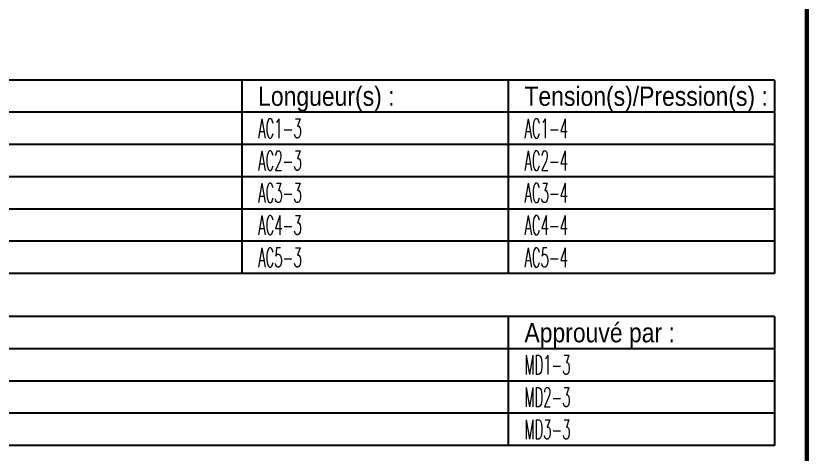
# Model space of a CAD drawing. Header units: millimetres. Extents: x 0 to 200, y 0 to 287.
# Drawn here: x 77.4 to 200.4, y 65.3 to 133.3 of the extents above; entities that cross this region are included whole.
import ezdxf

# ---------------------------------------------------------------- set-up
doc = ezdxf.new("R2010")
doc.units = ezdxf.units.MM
doc.layers.get('0').update_dxf_attribs({"linetype": 'CONTINUOUS'})
doc.styles.add('Cartouche', font='ARIAL.TTF', dxfattribs={"width": 0.85})
doc.styles.get("Standard").update_dxf_attribs({"font": 'romans.shx', "width": 0.85})

msp = doc.modelspace()

# ---------------------------------------------------------------- linework, layer by layer
at = {"color": 7}
for p, q in [((195.0009155518487, 123.3200000000001), (4.999999999999773, 123.3200000000001)), ((195.0009155518489, 123.3200000000001), (195.0009155518491, 93.32000000000005)), ((195.0009155518487, 118.3200000000001), (4.999999999999773, 118.3200000000001)), ((195.0009155518487, 113.3200000000001), (4.999999999999773, 113.3200000000001)), ((195.0009155518487, 108.3200000000001), (4.999999999999773, 108.3200000000001)), ((195.0009155518487, 103.3200000000001), (4.999999999999773, 103.3200000000001)), ((195.0009155518489, 98.32000000000005), (5, 98.32000000000005)), ((195.0009155518489, 93.32000000000005), (5, 93.32000000000005)), ((195.0009155518489, 86.66000000000003), (5, 86.66000000000003)), ((195.0009155518491, 86.66000000000003), (195.0009155518494, 66.66000000000008)), ((195.0009155518489, 81.66000000000008), (5, 81.66000000000008)), ((195.0009155518489, 76.66000000000008), (5, 76.66000000000003)), ((195.0009155518489, 71.66000000000003), (5, 71.66000000000008)), ((195.0009155518489, 66.66000000000008), (5, 66.66000000000008))]:
    msp.add_line(p, q, dxfattribs=at)
at = {"color": 7, "const_width": 0.6981827898422182}
msp.add_lwpolyline([(0, 0), (0, 287.0049438353163), (200.0009155518491, 287.0049438353163), (200.0009155518491, 0), (200.0009155518491, 0)], close=True, dxfattribs=at)
at = {"color": 7, "flags": 128}
for points in [[(112.4818954525686, 123.3200000000001), (112.4818954525686, 93.32000000000005)], [(153.7414055022089, 123.3200000000001), (153.7414055022089, 93.32000000000005)], [(153.7414055022091, 86.66000000000003), (153.7414055022091, 66.66000000000008)]]:
    msp.add_lwpolyline(points, dxfattribs=at)

# ---------------------------------------------------------------- texts
at = {"color": 7, "style": 'Cartouche', "width": 0.85}
for s, p in [('Longueur(s) :', (114.9818954525686, 119.3200000000001)), ('Tension(s)/Pression(s) :', (156.2414055022089, 119.3200000000001)), ('Approuvé par :', (156.2414055022091, 82.66000000000008))]:
    msp.add_text(s, height=2.992211956466648, dxfattribs=at).set_placement(p)
at = {"color": 7, "width": 0.5}
for tag, p in [('AC1-3', (114.9818954525686, 114.3200000000001)), ('AC1-4', (156.2414055022089, 114.3200000000001)), ('AC2-3', (114.9818954525686, 109.3200000000001)), ('AC2-4', (156.2414055022089, 109.3200000000001)), ('AC3-3', (114.9818954525688, 104.32)), ('AC3-4', (156.2414055022091, 104.32)), ('AC4-3', (114.9818954525688, 99.3200000000001)), ('AC4-4', (156.2414055022091, 99.3200000000001)), ('AC5-3', (114.9818954525688, 94.32000000000005)), ('AC5-4', (156.2414055022091, 94.32000000000005)), ('MD1-3', (156.2414055022093, 77.66000000000008)), ('MD2-3', (156.2414055022093, 72.66000000000008)), ('MD3-3', (156.2414055022093, 67.66000000000008))]:
    msp.add_attdef(tag, p, '-', height=3, dxfattribs=at)

doc.saveas('drawing.dxf')
